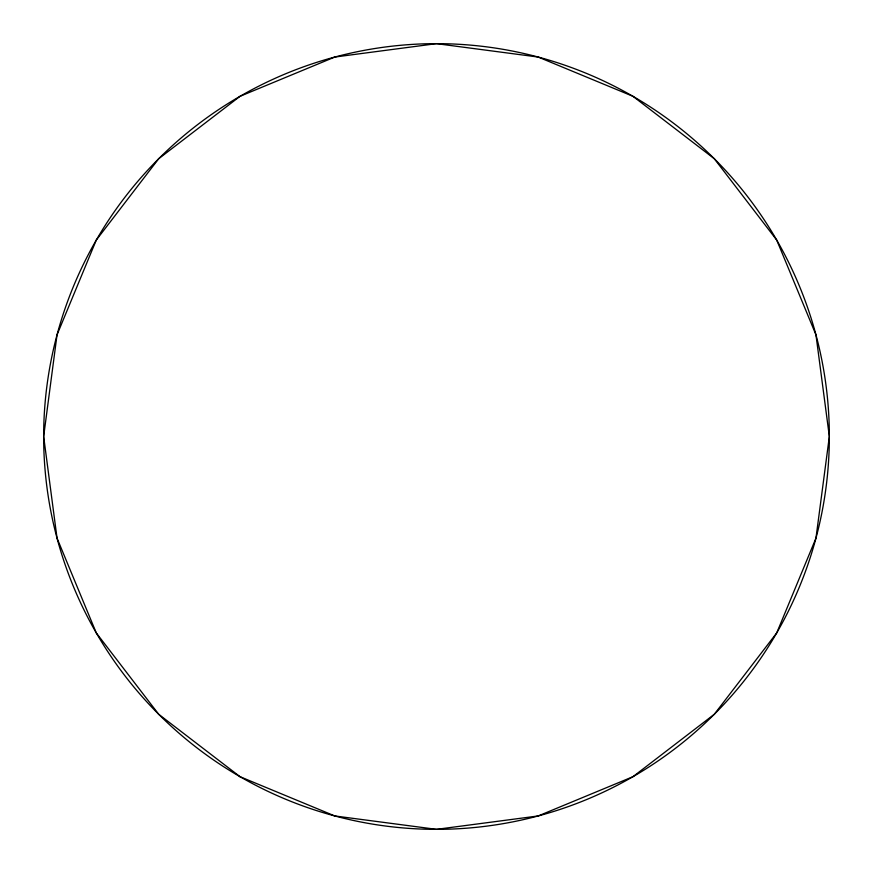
<?xml version="1.0" encoding="UTF-8"?>
<svg xmlns="http://www.w3.org/2000/svg" width="873" height="873" viewBox="0 0 873 873"><rect width="100%" height="100%" fill="white"/><g stroke="black" fill="none" stroke-linecap="round" stroke-linejoin="round"><path stroke-width="1.31" d="M57.04 334.828L43.65 436.5L57.04 538.172L96.281 632.925L158.711 714.289L240.075 776.719L334.828 815.96L436.5 829.35L538.172 815.96L632.925 776.719L714.289 714.289L776.719 632.925L815.96 538.172L829.35 436.5L815.96 334.828L776.719 240.075L714.289 158.711L632.925 96.281L538.172 57.04L436.5 43.65L334.828 57.04L240.075 96.281L158.711 158.711L96.281 240.075L57.04 334.828M240.075 776.719A392.85 392.85 0 0 0 829.35 436.5A392.85 392.85 0 0 0 240.075 96.281A392.85 392.85 0 0 0 240.075 776.719"/></g></svg>
